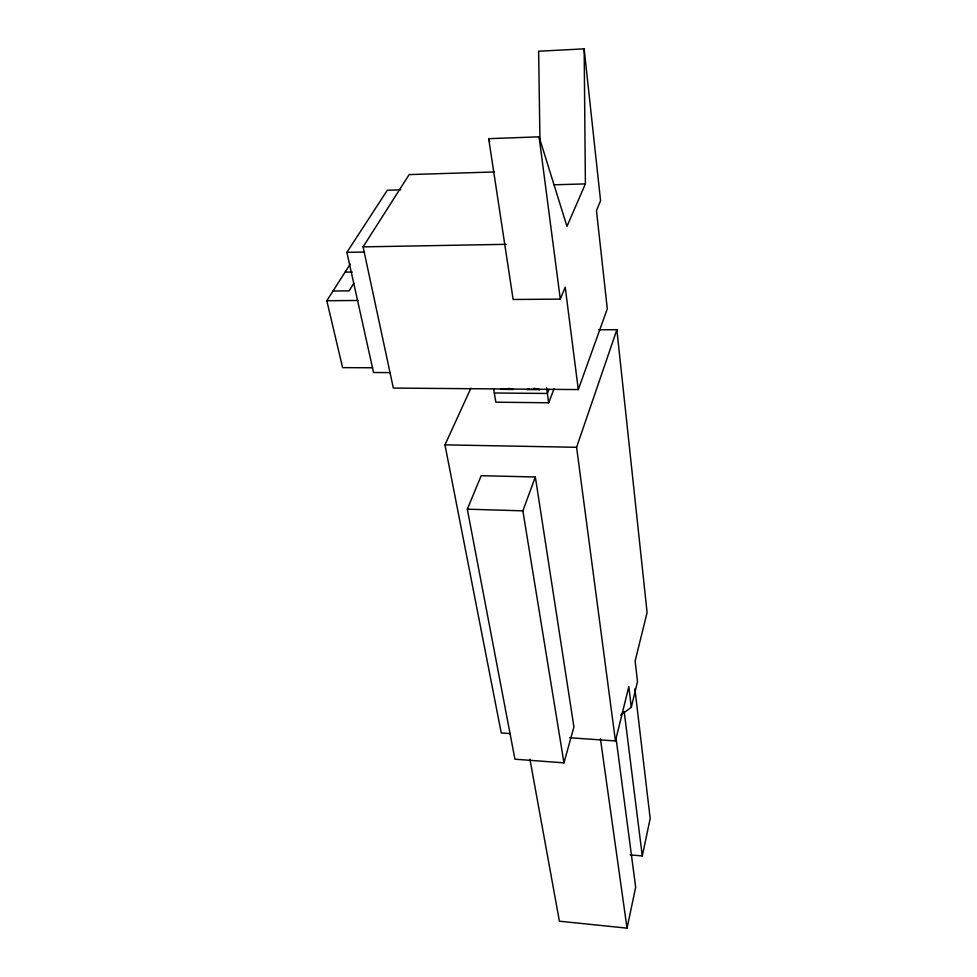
<?xml version="1.0" encoding="UTF-8"?>
<svg xmlns="http://www.w3.org/2000/svg" width="977" height="977" viewBox="0 0 977 977"><rect width="100%" height="100%" fill="white"/><g stroke="black" fill="none" stroke-linecap="round" stroke-linejoin="round"><path stroke-width="1.47" d="M529.925 759.202L559.406 921.201L627.026 928.15L635.673 887.238L615.998 737.843M630.214 854.875L642.28 855.95L650.181 818.531L634.891 688.809M620.615 715.152L631.301 707.299L637.505 681.567L635.123 661.063L647.092 612.518L616.878 329.713L598.742 329.762M569.762 737.745L615.437 740.945L628.809 686.684L631.301 707.299M563.961 762.854L573.926 726.998L535.347 476.984L481.197 475.701L467.311 509.176L514.928 759.202L563.961 762.854L522.866 510.849L535.347 476.984M615.437 740.945L576.601 447.283L616.878 329.713M494.484 171.952L409.168 174.59L363.09 246.876L393.34 388.077L578.299 389.579L607.291 308.83L596.471 210.678L600.562 200.7L584.161 48.85L538.62 51.231L539.988 142.544M493.593 388.687L495.852 402.206L548.695 402.768L554.02 388.809M548.976 389.298L547.364 393.462L494.313 392.998M584.161 48.85L585.394 183.896L566.965 226.371L539.084 136.817L488.695 138.685L513.133 299.487L560.309 299.121L565.207 287.14L578.299 389.579M510.385 733.593L501.25 732.958L444.975 444.865L470.926 388.125M353.833 283.281L349.107 290.853L333.023 291.012M372.542 367.767L342.585 367.633L326.819 300.721L350.23 264.12M390.006 372.591L373.544 372.506L346.884 252.359L387.319 190.222L400.655 189.843M529.119 388.565L527.055 389.554L539.866 389.664L534.077 388.26M554.057 184.787L585.394 183.896M363.09 246.876L506.013 244.323M346.884 252.359L364.494 252.054M345.101 272.143L352.282 272.046M326.819 300.721L358.266 300.476M500.542 389.347L513.243 389.444L508.846 388.394M444.975 444.865L576.601 447.283M467.311 509.176L522.866 510.849M488.695 138.685L489.721 141.543M546.546 387.661L548.695 402.768M600.44 738.856L627.026 928.15M539.084 136.817L560.309 299.121M624.193 711.561L642.28 855.95"/></g></svg>
